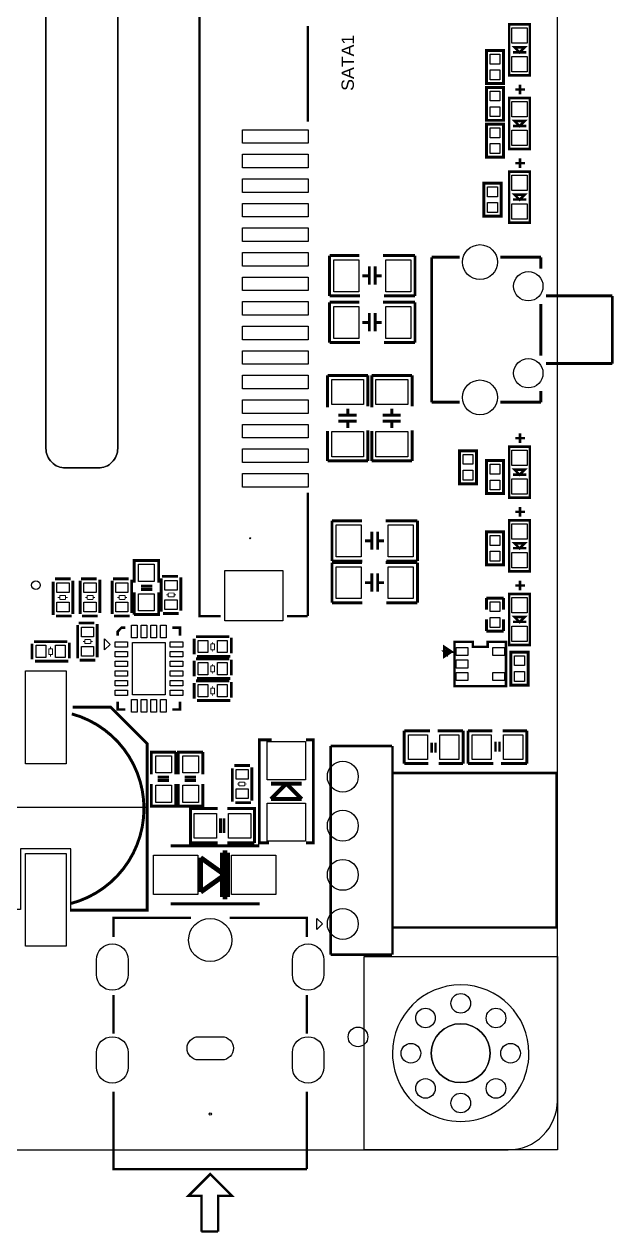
# Model space of a CAD drawing. Extents: x 0 to 103, y -4 to 106.
# Drawn here: x 72.4 to 102.9, y -4.3 to 58.2 of the extents above; entities that cross this region are included whole.
import ezdxf

# ---------------------------------------------------------------- set-up
doc = ezdxf.new("R2010")
doc.units = 0
for name, color, linetype in [('BG_OUTLINE', 254, 'CONTINUOUS'), ('PG_SILKSCREEN_TOP', 254, 'CONTINUOUS'), ('PIN_TOP', 80, 'CONTINUOUS')]:
    doc.layers.add(name, color=color, linetype=linetype)

msp = doc.modelspace()

# ---------------------------------------------------------------- linework, layer by layer
at = {"layer": 'BG_OUTLINE'}
for points in [[(2.54, 0), (97.460003, 0, 0.414214), (100.000003, 2.54), (100.000003, 97.460003, 0.414214), (97.460003, 100.000003), (2.54, 100.000003, 0.414214), (0, 97.460003), (0, 2.54, 0.414214), (2.54, 0)], [(73.5425, 36.284002), (73.5425, 72.392007, -0.414209), (74.5585, 73.408007)], [(74.5585, 73.408007), (76.241504, 73.408007, -0.414209), (77.257504, 72.392007), (77.257504, 36.284002)], [(74.5585, 35.268002, -0.414214), (73.5425, 36.284002)], [(77.257504, 36.284002, -0.414214), (76.241504, 35.268002)], [(96.523988, 4.99999, 1), (93.475988, 4.99999, 1), (96.523988, 4.99999)]]:
    msp.add_lwpolyline(points, format="xyb", dxfattribs=at)
msp.add_lwpolyline([(74.5585, 73.408007, 0.414209), (73.5425, 72.392007), (73.5425, 36.284002, 0.414214), (74.5585, 35.268002), (76.241504, 35.268002, 0.414214), (77.257504, 36.284002), (77.257504, 72.392007, 0.414209), (76.241504, 73.408007)], format="xyb", close=True, dxfattribs=at)
msp.add_lwpolyline([(76.241504, 35.268002), (74.5585, 35.268002)], dxfattribs=at)
at = {"layer": 'PG_SILKSCREEN_TOP'}
for points, const_width in [([(82.585001, 73.408007), (81.490007, 73.408007), (81.490007, 27.607997), (82.585001, 27.607997)], 0.129997), ([(87.089996, 53.175002), (87.089996, 58.128002)], 0.129997), ([(98.3234, 58.216673), (98.5774, 58.216673), (98.5774, 55.575073), (97.5106, 55.575073), (97.5106, 58.216673), (98.3234, 58.216673)], 0.127), ([(96.329551, 56.857951), (97.218551, 56.857951), (97.218551, 55.156151), (96.329551, 55.156151), (96.329551, 56.857951)], 0.1524), ([(98.30943, 57.025413), (98.04781, 56.763793), (97.78619, 57.025413), (98.30943, 57.025413)], 0.127), ([(98.39579, 56.770143), (97.70872, 56.770143)], 0.127), ([(96.3295, 54.952951), (97.2185, 54.952951), (97.2185, 53.251151), (96.3295, 53.251151), (96.3295, 54.952951)], 0.1524), ([(98.0694, 55.097553), (98.0694, 54.595903)], 0.127), ([(98.3234, 54.406673), (98.5774, 54.406673), (98.5774, 51.765073), (97.5106, 51.765073), (97.5106, 54.406673), (98.3234, 54.406673)], 0.127), ([(97.82048, 54.842283), (98.32213, 54.842283)], 0.127), ([(98.30943, 53.215413), (98.04781, 52.953793), (97.78619, 53.215413), (98.30943, 53.215413)], 0.127), ([(96.329551, 53.047951), (97.218551, 53.047951), (97.218551, 51.346151), (96.329551, 51.346151), (96.329551, 53.047951)], 0.1524), ([(98.39579, 52.960143), (97.70872, 52.960143)], 0.127), ([(98.0694, 51.287553), (98.0694, 50.785903)], 0.127), ([(98.3234, 50.596673), (98.5774, 50.596673), (98.5774, 47.955073), (97.5106, 47.955073), (97.5106, 50.596673), (98.3234, 50.596673)], 0.127), ([(97.82048, 51.032283), (98.32213, 51.032283)], 0.127), ([(97.0915, 48.298049), (96.2025, 48.298049), (96.2025, 49.999849), (97.0915, 49.999849), (97.0915, 48.298049)], 0.1524), ([(98.30943, 49.405413), (98.04781, 49.143793), (97.78619, 49.405413), (98.30943, 49.405413)], 0.127), ([(98.39579, 49.150143), (97.70872, 49.150143)], 0.127), ([(88.2142, 46.2534), (88.2142, 44.1706)], 0.1524), ([(88.2142, 46.2534), (89.7636, 46.2534)], 0.1524), ([(92.6338, 46.2534), (90.9828, 46.2534)], 0.1524), ([(92.6338, 44.1706), (92.6338, 46.2534)], 0.1524), ([(90.2716, 45.6946), (90.2716, 44.7548)], 0.1524), ([(90.5764, 45.6946), (90.5764, 44.7548)], 0.1524), ([(93.495901, 46.168107), (94.941898, 46.168107)], 0.150089), ([(93.495901, 38.667893), (93.495901, 46.168107)], 0.150089), ([(97.050098, 46.168107), (99.146106, 46.168107)], 0.150089), ([(99.146106, 46.168107), (99.146106, 45.582307)], 0.150089), ([(90.2716, 45.212), (89.916, 45.212)], 0.1524), ([(90.5764, 45.212), (90.9066, 45.212)], 0.1524), ([(88.2142, 44.1706), (89.789, 44.1706)], 0.1524), ([(88.2142, 43.8404), (88.2142, 41.7576)], 0.1524), ([(88.2142, 43.8404), (89.7636, 43.8404)], 0.1524), ([(92.6338, 43.8404), (90.9828, 43.8404)], 0.1524), ([(92.6338, 44.1706), (91.0336, 44.1706)], 0.1524), ([(92.6338, 41.7576), (92.6338, 43.8404)], 0.1524), ([(99.146106, 41.082493), (99.146106, 43.753507)], 0.150089), ([(99.146106, 43.753507), (99.146106, 41.082493)], 0.127), ([(99.410495, 44.168111), (102.846099, 44.168111)], 0.150089), ([(102.846099, 44.168111), (102.846099, 40.667889)], 0.127), ([(90.2716, 43.2816), (90.2716, 42.3418)], 0.1524), ([(90.5764, 43.2816), (90.5764, 42.3418)], 0.1524), ([(90.2716, 42.799), (89.916, 42.799)], 0.1524), ([(90.5764, 42.799), (90.9066, 42.799)], 0.1524), ([(88.2142, 41.7576), (89.789, 41.7576)], 0.1524), ([(92.6338, 41.7576), (91.0336, 41.7576)], 0.1524), ([(102.846099, 40.667889), (99.410495, 40.667889)], 0.150089), ([(88.1126, 40.0558), (88.1126, 38.4048)], 0.1524), ([(90.1954, 40.0558), (88.1126, 40.0558)], 0.1524), ([(90.1954, 40.0558), (90.1954, 38.4556)], 0.1524), ([(90.3986, 40.0558), (90.3986, 38.4048)], 0.1524), ([(92.4814, 40.0558), (90.3986, 40.0558)], 0.1524), ([(92.4814, 40.0558), (92.4814, 38.4556)], 0.1524), ([(99.146106, 39.253693), (99.146106, 38.667893)], 0.150089), ([(89.154, 37.9984), (89.154, 38.3286)], 0.1524), ([(91.44, 37.9984), (91.44, 38.3286)], 0.1524), ([(94.941898, 38.667893), (93.495901, 38.667893)], 0.150089), ([(99.146106, 38.667893), (97.050098, 38.667893)], 0.150089), ([(88.6714, 37.9984), (89.6112, 37.9984)], 0.1524), ([(88.6714, 37.6936), (89.6112, 37.6936)], 0.1524), ([(89.154, 37.6936), (89.154, 37.338)], 0.1524), ([(90.9574, 37.9984), (91.8972, 37.9984)], 0.1524), ([(90.9574, 37.6936), (91.8972, 37.6936)], 0.1524), ([(91.44, 37.6936), (91.44, 37.338)], 0.1524), ([(88.1126, 35.6362), (88.1126, 37.1856)], 0.1524), ([(90.1954, 35.6362), (90.1954, 37.211)], 0.1524), ([(90.3986, 35.6362), (90.3986, 37.1856)], 0.1524), ([(92.4814, 35.6362), (92.4814, 37.211)], 0.1524), ([(98.0694, 37.063553), (98.0694, 36.561903)], 0.127), ([(98.3234, 36.372673), (98.5774, 36.372673), (98.5774, 33.731073), (97.5106, 33.731073), (97.5106, 36.372673), (98.3234, 36.372673)], 0.127), ([(97.82048, 36.808283), (98.32213, 36.808283)], 0.127), ([(88.1126, 35.6362), (90.1954, 35.6362)], 0.1524), ([(90.3986, 35.6362), (92.4814, 35.6362)], 0.1524), ([(95.8215, 34.4551), (94.9325, 34.4551), (94.9325, 36.1569), (95.8215, 36.1569), (95.8215, 34.4551)], 0.1524), ([(97.2185, 33.9471), (96.3295, 33.9471), (96.3295, 35.6489), (97.2185, 35.6489), (97.2185, 33.9471)], 0.1524), ([(98.30943, 35.181413), (98.04781, 34.919793), (97.78619, 35.181413), (98.30943, 35.181413)], 0.127), ([(98.39579, 34.926143), (97.70872, 34.926143)], 0.127), ([(87.089996, 27.607997), (87.089996, 33.998002)], 0.129997), ([(98.0694, 33.253553), (98.0694, 32.751903)], 0.127), ([(88.3412, 32.5374), (88.3412, 30.4546)], 0.1524), ([(88.3412, 32.5374), (89.8906, 32.5374)], 0.1524), ([(92.7608, 32.5374), (91.1098, 32.5374)], 0.1524), ([(92.7608, 30.4546), (92.7608, 32.5374)], 0.1524), ([(98.3234, 32.562673), (98.5774, 32.562673), (98.5774, 29.921073), (97.5106, 29.921073), (97.5106, 32.562673), (98.3234, 32.562673)], 0.127), ([(97.82048, 32.998283), (98.32213, 32.998283)], 0.127), ([(90.3986, 31.9786), (90.3986, 31.0388)], 0.1524), ([(90.7034, 31.9786), (90.7034, 31.0388)], 0.1524), ([(97.218449, 30.2641), (96.329449, 30.2641), (96.329449, 31.9659), (97.218449, 31.9659), (97.218449, 30.2641)], 0.1524), ([(90.3986, 31.496), (90.043, 31.496)], 0.1524), ([(90.7034, 31.496), (91.0336, 31.496)], 0.1524), ([(98.30943, 31.371413), (98.04781, 31.109793), (97.78619, 31.371413), (98.30943, 31.371413)], 0.127), ([(98.39579, 31.116143), (97.70872, 31.116143)], 0.127), ([(78.105, 29.337), (78.105, 30.48), (79.375, 30.48), (79.375, 29.337)], 0.151892), ([(88.3412, 30.4546), (89.916, 30.4546)], 0.1524), ([(88.3412, 30.3784), (88.3412, 28.2956)], 0.1524), ([(88.3412, 30.3784), (89.8906, 30.3784)], 0.1524), ([(92.7608, 30.3784), (91.1098, 30.3784)], 0.1524), ([(92.7608, 30.4546), (91.1606, 30.4546)], 0.1524), ([(92.7608, 28.2956), (92.7608, 30.3784)], 0.1524), ([(73.915499, 27.661006), (73.915499, 29.388206)], 0.150089), ([(74.0156, 29.538295), (74.8284, 29.538295)], 0.150089), ([(74.928501, 29.438194), (74.928501, 27.710994)], 0.150089), ([(75.312499, 27.711806), (75.312499, 29.439006)], 0.150089), ([(75.362587, 29.539108), (76.175387, 29.539108)], 0.150089), ([(76.325501, 29.488994), (76.325501, 27.761794)], 0.150089), ([(76.963499, 27.711806), (76.963499, 29.439006)], 0.150089), ([(77.013613, 29.539108), (77.826413, 29.539108)], 0.150089), ([(77.976501, 29.488994), (77.976501, 27.761794)], 0.150089), ([(79.503499, 27.838806), (79.503499, 29.566006)], 0.150089), ([(79.553587, 29.666108), (80.366387, 29.666108)], 0.150089), ([(80.516501, 29.615994), (80.516501, 27.888794)], 0.150089), ([(90.3986, 29.337), (90.043, 29.337)], 0.1524), ([(90.3986, 29.8196), (90.3986, 28.8798)], 0.1524), ([(90.7034, 29.8196), (90.7034, 28.8798)], 0.1524), ([(90.7034, 29.337), (91.0336, 29.337)], 0.1524), ([(98.0694, 29.443553), (98.0694, 28.941903)], 0.127), ([(78.105, 27.686), (78.105, 28.829)], 0.151892), ([(79.375, 28.829), (79.375, 27.686), (78.105, 27.686)], 0.151892), ([(78.461108, 29.158895), (79.045105, 29.158895)], 0.151892), ([(78.461108, 28.980917), (79.045105, 28.980917)], 0.151892), ([(79.872103, 28.701416), (79.872103, 28.803016)], 0.050013), ([(79.872103, 28.803016), (80.176903, 28.803016)], 0.050013), ([(80.176903, 28.803016), (80.176903, 28.701416)], 0.050013), ([(80.176903, 28.599816), (80.176903, 28.752216)], 0.050013), ([(98.3234, 28.752673), (98.5774, 28.752673), (98.5774, 26.111073), (97.5106, 26.111073), (97.5106, 28.752673), (98.3234, 28.752673)], 0.127), ([(97.82048, 29.188283), (98.32213, 29.188283)], 0.127), ([(74.255097, 28.575584), (74.153497, 28.575584)], 0.050013), ([(74.559897, 28.677184), (74.255097, 28.677184)], 0.050013), ([(74.255097, 28.677184), (74.255097, 28.524784)], 0.050013), ([(74.255097, 28.473984), (74.255097, 28.575584)], 0.050013), ([(74.559897, 28.473984), (74.255097, 28.473984)], 0.050013), ([(74.559897, 28.575584), (74.559897, 28.677184)], 0.050013), ([(74.661497, 28.575584), (74.559897, 28.575584)], 0.050013), ([(74.559897, 28.575584), (74.559897, 28.473984)], 0.050013), ([(75.579503, 28.57439), (75.681103, 28.57439)], 0.050013), ([(75.681103, 28.57439), (75.681103, 28.67599)], 0.050013), ([(75.681103, 28.67599), (75.985903, 28.67599)], 0.050013), ([(75.681103, 28.57439), (75.681103, 28.47279)], 0.050013), ([(75.681103, 28.47279), (75.985903, 28.47279)], 0.050013), ([(75.985903, 28.67599), (75.985903, 28.57439)], 0.050013), ([(75.985903, 28.47279), (75.985903, 28.62519)], 0.050013), ([(75.985903, 28.57439), (76.087503, 28.57439)], 0.050013), ([(77.230503, 28.57439), (77.332103, 28.57439)], 0.050013), ([(77.332103, 28.57439), (77.332103, 28.67599)], 0.050013), ([(77.332103, 28.67599), (77.636903, 28.67599)], 0.050013), ([(77.332103, 28.57439), (77.332103, 28.47279)], 0.050013), ([(77.332103, 28.47279), (77.636903, 28.47279)], 0.050013), ([(77.636903, 28.67599), (77.636903, 28.57439)], 0.050013), ([(77.636903, 28.47279), (77.636903, 28.62519)], 0.050013), ([(77.636903, 28.57439), (77.738503, 28.57439)], 0.050013), ([(79.770503, 28.701416), (79.872103, 28.701416)], 0.050013), ([(79.872103, 28.701416), (79.872103, 28.599816)], 0.050013), ([(79.872103, 28.599816), (80.176903, 28.599816)], 0.050013), ([(80.176903, 28.701416), (80.278503, 28.701416)], 0.050013), ([(88.3412, 28.2956), (89.916, 28.2956)], 0.1524), ([(92.7608, 28.2956), (91.1606, 28.2956)], 0.1524), ([(97.2185, 28.5369), (96.3295, 28.5369)], 0.1524), ([(96.3295, 28.5369), (96.3295, 27.94)], 0.1524), ([(97.2185, 27.94), (97.2185, 28.5369)], 0.1524), ([(74.878387, 27.610892), (74.065587, 27.610892)], 0.150089), ([(76.2254, 27.611705), (75.4126, 27.611705)], 0.150089), ([(77.8764, 27.611705), (77.0636, 27.611705)], 0.150089), ([(80.4164, 27.738705), (79.6036, 27.738705)], 0.150089), ([(86.014001, 27.607997), (87.089996, 27.607997)], 0.129997), ([(96.3295, 27.432), (96.3295, 26.8351)], 0.1524), ([(97.2185, 26.8351), (97.2185, 27.432)], 0.1524), ([(98.30943, 27.561413), (98.04781, 27.299793), (97.78619, 27.561413), (98.30943, 27.561413)], 0.127), ([(75.185499, 25.425806), (75.185499, 27.153006)], 0.150089), ([(75.235613, 27.253108), (76.048413, 27.253108)], 0.150089), ([(76.198501, 27.202994), (76.198501, 25.475794)], 0.150089), ([(77.252093, 26.601903), (77.252093, 26.806906), (77.451991, 27.007109), (77.656893, 27.007109)], 0.129997), ([(80.077107, 27.007109), (80.481907, 27.007109), (80.481907, 26.601903)], 0.129997), ([(96.3295, 26.8351), (97.2185, 26.8351)], 0.1524), ([(98.39579, 27.306143), (97.70872, 27.306143)], 0.127), ([(72.823705, 25.3746), (72.823705, 26.1874)], 0.150089), ([(72.923781, 26.287501), (74.650981, 26.287501)], 0.150089), ([(74.751082, 26.237387), (74.751082, 25.424587)], 0.150089), ([(75.452503, 26.28839), (75.554103, 26.28839)], 0.050013), ([(75.554103, 26.28839), (75.554103, 26.38999)], 0.050013), ([(75.554103, 26.38999), (75.858903, 26.38999)], 0.050013), ([(75.554103, 26.28839), (75.554103, 26.18679)], 0.050013), ([(75.858903, 26.38999), (75.858903, 26.28839)], 0.050013), ([(75.858903, 26.18679), (75.858903, 26.33919)], 0.050013), ([(75.858903, 26.28839), (75.960503, 26.28839)], 0.050013), ([(81.205705, 25.6286), (81.205705, 26.4414)], 0.150089), ([(81.305806, 26.541501), (83.033006, 26.541501)], 0.150089), ([(82.16839, 26.274497), (82.16839, 26.172897)], 0.050013), ([(83.133108, 26.491413), (83.133108, 25.678613)], 0.150089), ([(97.282, 26.274801), (96.393, 26.274801), (96.393, 26.020801), (95.631, 26.020801), (95.631, 26.274801), (94.6785, 26.274801), (94.6785, 23.988801), (97.3455, 23.988801), (97.3455, 26.274801), (97.282, 26.274801)], 0.127), ([(73.78639, 25.918897), (73.68479, 25.918897)], 0.050013), ([(73.68479, 25.918897), (73.68479, 25.614097)], 0.050013), ([(73.68479, 25.614097), (73.83719, 25.614097)], 0.050013), ([(73.78639, 26.020497), (73.78639, 25.918897)], 0.050013), ([(73.78639, 25.918897), (73.88799, 25.918897)], 0.050013), ([(73.88799, 25.614097), (73.78639, 25.614097)], 0.050013), ([(73.78639, 25.614097), (73.78639, 25.512497)], 0.050013), ([(73.88799, 25.918897), (73.88799, 25.614097)], 0.050013), ([(75.554103, 26.18679), (75.858903, 26.18679)], 0.050013), ([(82.16839, 26.172897), (82.06679, 26.172897)], 0.050013), ([(82.06679, 26.172897), (82.06679, 25.868097)], 0.050013), ([(82.06679, 25.868097), (82.21919, 25.868097)], 0.050013), ([(82.16839, 26.172897), (82.26999, 26.172897)], 0.050013), ([(82.26999, 25.868097), (82.16839, 25.868097)], 0.050013), ([(82.16839, 25.868097), (82.16839, 25.766497)], 0.050013), ([(82.26999, 26.172897), (82.26999, 25.868097)], 0.050013), ([(94.5261, 25.766801), (94.1451, 25.512801), (94.1451, 26.020801), (94.5261, 25.766801), (94.1451, 25.766801), (94.2721, 25.639801), (94.2721, 25.893801)], 0.127), ([(97.599551, 25.7429), (98.488551, 25.7429), (98.488551, 24.0411), (97.599551, 24.0411), (97.599551, 25.7429)], 0.1524), ([(74.701095, 25.274499), (72.973895, 25.274499)], 0.150089), ([(76.0984, 25.325705), (75.2856, 25.325705)], 0.150089), ([(81.205705, 24.4856), (81.205705, 25.2984)], 0.150089), ([(81.305806, 25.398501), (83.033006, 25.398501)], 0.150089), ([(83.082994, 25.528499), (81.355794, 25.528499)], 0.150089), ([(82.16839, 25.029897), (82.06679, 25.029897)], 0.050013), ([(82.06679, 25.029897), (82.06679, 24.725097)], 0.050013), ([(82.16839, 25.131497), (82.16839, 25.029897)], 0.050013), ([(82.16839, 25.029897), (82.26999, 25.029897)], 0.050013), ([(82.26999, 25.029897), (82.26999, 24.725097)], 0.050013), ([(83.133108, 25.348387), (83.133108, 24.535587)], 0.150089), ([(83.082994, 24.385499), (81.355794, 24.385499)], 0.150089), ([(82.06679, 24.725097), (82.21919, 24.725097)], 0.050013), ([(82.26999, 24.725097), (82.16839, 24.725097)], 0.050013), ([(82.16839, 24.725097), (82.16839, 24.623497)], 0.050013), ([(81.205705, 23.3426), (81.205705, 24.1554)], 0.150089), ([(81.305806, 24.255501), (83.033006, 24.255501)], 0.150089), ([(82.168416, 23.886897), (82.066816, 23.886897)], 0.050013), ([(82.066816, 23.886897), (82.066816, 23.582097)], 0.050013), ([(82.168416, 23.988497), (82.168416, 23.886897)], 0.050013), ([(82.168416, 23.886897), (82.270016, 23.886897)], 0.050013), ([(82.270016, 23.886897), (82.270016, 23.582097)], 0.050013), ([(83.133108, 24.205387), (83.133108, 23.392587)], 0.150089), ([(77.656893, 22.776891), (77.252093, 22.776891), (77.252093, 23.182097)], 0.129997), ([(80.481907, 23.182097), (80.481907, 22.776891), (80.077107, 22.776891)], 0.129997), ([(83.082994, 23.242499), (81.355794, 23.242499)], 0.150089), ([(82.066816, 23.582097), (82.219216, 23.582097)], 0.050013), ([(82.270016, 23.582097), (82.168416, 23.582097)], 0.050013), ([(82.168416, 23.582097), (82.168416, 23.480497)], 0.050013), ([(74.919002, 22.903002), (76.88801, 22.903002), (78.783002, 21.00801), (78.783002, 12.402998), (74.787989, 12.402998)], 0.1524), ([(85.09, 15.875), (84.582, 15.875), (84.582, 21.209), (85.217, 21.209)], 0.1524), ([(86.995, 15.875), (87.376, 15.875), (87.376, 21.209), (86.995, 21.209)], 0.1524), ([(92.075, 21.6789), (93.4085, 21.6789)], 0.1524), ([(92.075, 19.9771), (92.075, 21.6789)], 0.1524), ([(95.123, 21.6789), (93.8149, 21.6789)], 0.1524), ([(95.123, 19.9771), (95.123, 21.6789)], 0.1524), ([(95.377, 21.6789), (96.6343, 21.6789)], 0.1524), ([(95.377, 21.6789), (95.377, 19.9771)], 0.1524), ([(98.425, 21.6789), (97.1677, 21.6789)], 0.1524), ([(98.425, 21.6789), (98.425, 19.9771)], 0.1524), ([(78.994, 19.431), (78.994, 20.574), (80.264, 20.574)], 0.151892), ([(80.264, 20.574), (80.264, 19.431)], 0.151892), ([(80.391, 19.431), (80.391, 20.574), (81.661, 20.574)], 0.151892), ([(81.661, 20.574), (81.661, 19.431)], 0.151892), ([(88.269902, 20.889112), (91.44, 20.889112)], 0.129997), ([(88.269902, 10.098888), (88.269902, 20.889112)], 0.129997), ([(91.469896, 10.098888), (91.469896, 20.889112)], 0.129997), ([(93.4974, 21.0566), (93.4974, 20.5486)], 0.127), ([(93.7006, 20.5486), (93.7006, 21.0566)], 0.127), ([(96.7994, 21.1074), (96.7994, 20.5994)], 0.127), ([(97.0026, 20.5994), (97.0026, 21.1074)], 0.127), ([(92.075, 19.9771), (93.3323, 19.9771)], 0.1524), ([(95.123, 19.9771), (93.8657, 19.9771)], 0.1524), ([(95.377, 19.9771), (96.6851, 19.9771)], 0.1524), ([(98.425, 19.9771), (97.0915, 19.9771)], 0.1524), ([(83.186499, 18.009006), (83.186499, 19.736206)], 0.150089), ([(83.2866, 19.886295), (84.0994, 19.886295)], 0.150089), ([(84.199501, 19.786194), (84.199501, 18.058994)], 0.150089), ([(99.959998, 19.48909), (99.959998, 11.49891), (91.469896, 11.49891)], 0.129997), ([(91.469896, 19.48909), (99.959998, 19.48909)], 0.129997), ([(80.264, 18.923), (80.264, 17.78), (78.994, 17.78), (78.994, 18.923)], 0.151892), ([(79.907892, 19.279108), (79.323895, 19.279108)], 0.151892), ([(79.907892, 19.101105), (79.323895, 19.101105)], 0.151892), ([(81.661, 18.923), (81.661, 17.78), (80.391, 17.78), (80.391, 18.923)], 0.151892), ([(81.304892, 19.279108), (80.720895, 19.279108)], 0.151892), ([(81.304892, 19.101105), (80.720895, 19.101105)], 0.151892), ([(83.526097, 18.92361), (83.424497, 18.92361)], 0.050013), ([(83.830897, 19.02521), (83.526097, 19.02521)], 0.050013), ([(83.526097, 19.02521), (83.526097, 18.87281)], 0.050013), ([(83.526097, 18.82201), (83.526097, 18.92361)], 0.050013), ([(83.830897, 18.82201), (83.526097, 18.82201)], 0.050013), ([(83.830897, 18.92361), (83.830897, 19.02521)], 0.050013), ([(83.932497, 18.92361), (83.830897, 18.92361)], 0.050013), ([(83.830897, 18.92361), (83.830897, 18.82201)], 0.050013), ([(85.1789, 18.940805), (86.7791, 18.940805)], 0.200711), ([(85.979, 18.940805), (85.1789, 18.143195)], 0.200711), ([(86.7791, 18.143195), (85.979, 18.940805)], 0.200711), ([(85.1789, 18.143195), (86.7791, 18.143195)], 0.200711), ([(82.423, 15.875), (81.026, 15.875), (81.026, 16.002), (81.026, 17.653), (82.423, 17.653)], 0.151892), ([(82.931, 17.653), (84.328, 17.653), (84.328, 15.875)], 0.151892), ([(84.149413, 17.958892), (83.336613, 17.958892)], 0.150089), ([(82.574892, 16.383), (82.574892, 17.145)], 0.151892), ([(82.752895, 16.383), (82.752895, 17.145)], 0.151892), ([(79.996055, 15.724149), (84.582051, 15.724149)], 0.1524), ([(84.328, 15.875), (82.931, 15.875)], 0.151892), ([(82.796151, 14.223949), (81.545938, 15.112949)], 0.254), ([(81.545938, 15.112949), (81.545938, 13.334949)], 0.254), ([(82.677051, 15.366949), (82.931051, 15.366949)], 0.254), ([(82.677051, 13.080949), (82.677051, 15.366949)], 0.254), ([(82.931051, 15.366949), (82.931051, 13.080949)], 0.254), ([(81.545938, 13.334949), (82.796151, 14.223949)], 0.254), ([(82.931051, 13.080949), (82.677051, 13.080949)], 0.254), ([(79.996055, 12.723851), (84.595945, 12.723851)], 0.1524), ([(77.04201, 11.002391), (77.04201, 12.002389), (81.042002, 12.002389)], 0.127), ([(83.041998, 12.002389), (87.04199, 12.002389), (87.04199, 11.002391)], 0.127), ([(91.44, 10.098888), (88.269902, 10.098888)], 0.129997), ([(77.04201, 6.002503), (77.04201, 8.002397)], 0.127), ([(87.04199, 8.002397), (87.04199, 6.002503)], 0.127), ([(87.04199, -0.99761), (77.04201, -0.99761), (77.04201, 3.002407)], 0.127), ([(87.04199, 3.002407), (87.04199, -0.99761)], 0.127), ([(81.509006, -2.373605), (80.923994, -2.373605), (82.042, -1.255497), (83.160006, -2.373605), (82.447994, -2.373605), (82.447994, -4.227601)], 0.127), ([(81.509006, -2.373605), (81.585003, -2.373605), (81.585003, -4.227601)], 0.127), ([(82.447994, -4.227601), (81.585003, -4.227601)], 0.127)]:
    msp.add_lwpolyline(points, dxfattribs=dict(at, const_width=const_width))
for points in [[(76.580009, 26.42489), (76.862889, 26.141909), (76.580009, 25.859003)], [(68.255007, 12.429007), (68.255007, 17.721021), (78.777008, 17.721021), (78.777008, 12.429007), (74.82901, 12.429007), (74.82901, 15.576017), (72.222995, 15.576017), (72.222995, 12.429007)], [(87.844909, 11.684), (87.561903, 11.400993), (87.561903, 11.967007)]]:
    msp.add_lwpolyline(points, close=True, dxfattribs=at)
at = {"layer": 'PG_SILKSCREEN_TOP', "const_width": 0.1524}
for points in [[(78.613, 17.653, 0.337582), (74.880699, 22.551009)], [(74.800993, 12.733807, 0.342113), (78.613, 17.653)]]:
    msp.add_lwpolyline(points, format="xyb", dxfattribs=at)
at = {"layer": 'PG_SILKSCREEN_TOP'}
msp.add_lwpolyline([(100.000003, 0), (89.999998, 0), (89.999998, 10.000005), (100.000003, 10.000005), (100.000003, 0)], dxfattribs=at)
msp.add_lwpolyline([(98.530588, 4.99999, 0.999999), (91.469413, 5.000015, 1.000001), (98.530588, 4.99999)], format="xyb", dxfattribs=at)
at = {"layer": 'PIN_TOP'}
for points in [[(97.6503, 58.026173), (98.4377, 58.026173), (98.4377, 57.238773), (97.6503, 57.238773)], [(97.028051, 56.159451), (96.520051, 56.159451), (96.520051, 56.667451), (97.028051, 56.667451)], [(97.6503, 56.552973), (98.4377, 56.552973), (98.4377, 55.765573), (97.6503, 55.765573)], [(97.028051, 55.346651), (96.520051, 55.346651), (96.520051, 55.854651), (97.028051, 55.854651)], [(97.028, 54.254451), (96.52, 54.254451), (96.52, 54.762451), (97.028, 54.762451)], [(97.028, 53.441651), (96.52, 53.441651), (96.52, 53.949651), (97.028, 53.949651)], [(97.6503, 54.216173), (98.4377, 54.216173), (98.4377, 53.428773), (97.6503, 53.428773)], [(83.714996, 52.763001), (87.11499, 52.763001), (87.11499, 52.063002), (83.714996, 52.063002)], [(97.028051, 52.349451), (96.520051, 52.349451), (96.520051, 52.857451), (97.028051, 52.857451)], [(97.6503, 52.742973), (98.4377, 52.742973), (98.4377, 51.955573), (97.6503, 51.955573)], [(97.028051, 51.536651), (96.520051, 51.536651), (96.520051, 52.044651), (97.028051, 52.044651)], [(83.714996, 51.493001), (87.11499, 51.493001), (87.11499, 50.793002), (83.714996, 50.793002)], [(83.714996, 50.223001), (87.11499, 50.223001), (87.11499, 49.523002), (83.714996, 49.523002)], [(97.6503, 50.406173), (98.4377, 50.406173), (98.4377, 49.618773), (97.6503, 49.618773)], [(96.393, 49.809349), (96.901, 49.809349), (96.901, 49.301349), (96.393, 49.301349)], [(83.714996, 48.953001), (87.11499, 48.953001), (87.11499, 48.253002), (83.714996, 48.253002)], [(96.393, 48.996549), (96.901, 48.996549), (96.901, 48.488549), (96.393, 48.488549)], [(97.6503, 48.932973), (98.4377, 48.932973), (98.4377, 48.145573), (97.6503, 48.145573)], [(83.714996, 47.683001), (87.11499, 47.683001), (87.11499, 46.983002), (83.714996, 46.983002)], [(83.714996, 46.413001), (87.11499, 46.413001), (87.11499, 45.713002), (83.714996, 45.713002)], [(88.4301, 44.3865), (88.4301, 46.0375), (89.7255, 46.0375), (89.7255, 44.3865)], [(91.1225, 44.3865), (91.1225, 46.0375), (92.4179, 46.0375), (92.4179, 44.3865)], [(83.714996, 45.143001), (87.11499, 45.143001), (87.11499, 44.443002), (83.714996, 44.443002)], [(83.714996, 43.873001), (87.11499, 43.873001), (87.11499, 43.173002), (83.714996, 43.173002)], [(88.4301, 41.9735), (88.4301, 43.6245), (89.7255, 43.6245), (89.7255, 41.9735)], [(91.1225, 41.9735), (91.1225, 43.6245), (92.4179, 43.6245), (92.4179, 41.9735)], [(83.714996, 42.603001), (87.11499, 42.603001), (87.11499, 41.903002), (83.714996, 41.903002)], [(83.714996, 41.333001), (87.11499, 41.333001), (87.11499, 40.633002), (83.714996, 40.633002)], [(83.714996, 40.063001), (87.11499, 40.063001), (87.11499, 39.363002), (83.714996, 39.363002)], [(89.9795, 38.5445), (88.3285, 38.5445), (88.3285, 39.8399), (89.9795, 39.8399)], [(92.2655, 38.5445), (90.6145, 38.5445), (90.6145, 39.8399), (92.2655, 39.8399)], [(83.714996, 38.793001), (87.11499, 38.793001), (87.11499, 38.093002), (83.714996, 38.093002)], [(83.714996, 37.523001), (87.11499, 37.523001), (87.11499, 36.823002), (83.714996, 36.823002)], [(89.9795, 35.8521), (88.3285, 35.8521), (88.3285, 37.1475), (89.9795, 37.1475)], [(92.2655, 35.8521), (90.6145, 35.8521), (90.6145, 37.1475), (92.2655, 37.1475)], [(83.714996, 36.253001), (87.11499, 36.253001), (87.11499, 35.553002), (83.714996, 35.553002)], [(95.123, 35.9664), (95.631, 35.9664), (95.631, 35.4584), (95.123, 35.4584)], [(97.6503, 36.182173), (98.4377, 36.182173), (98.4377, 35.394773), (97.6503, 35.394773)], [(95.123, 35.1536), (95.631, 35.1536), (95.631, 34.6456), (95.123, 34.6456)], [(96.52, 35.4584), (97.028, 35.4584), (97.028, 34.9504), (96.52, 34.9504)], [(83.714996, 34.983001), (87.11499, 34.983001), (87.11499, 34.283002), (83.714996, 34.283002)], [(96.52, 34.6456), (97.028, 34.6456), (97.028, 34.1376), (96.52, 34.1376)], [(97.6503, 34.708973), (98.4377, 34.708973), (98.4377, 33.921573), (97.6503, 33.921573)], [(88.5571, 30.6705), (88.5571, 32.3215), (89.8525, 32.3215), (89.8525, 30.6705)], [(91.2495, 30.6705), (91.2495, 32.3215), (92.5449, 32.3215), (92.5449, 30.6705)], [(97.6503, 32.372173), (98.4377, 32.372173), (98.4377, 31.584773), (97.6503, 31.584773)], [(96.519949, 31.7754), (97.027949, 31.7754), (97.027949, 31.2674), (96.519949, 31.2674)], [(96.519949, 30.9626), (97.027949, 30.9626), (97.027949, 30.4546), (96.519949, 30.4546)], [(97.6503, 30.898973), (98.4377, 30.898973), (98.4377, 30.111573), (97.6503, 30.111573)], [(79.146552, 29.4005), (78.333448, 29.4005), (78.333448, 30.2895), (79.146552, 30.2895)], [(88.5571, 28.5115), (88.5571, 30.1625), (89.8525, 30.1625), (89.8525, 28.5115)], [(91.2495, 28.5115), (91.2495, 30.1625), (92.5449, 30.1625), (92.5449, 28.5115)], [(80.3275, 28.947999), (79.6925, 28.947999), (79.6925, 29.455999), (80.3275, 29.455999)], [(85.789999, 27.35801), (82.790005, 27.35801), (82.790005, 29.958005), (85.789999, 29.958005)], [(74.1045, 29.328999), (74.7395, 29.328999), (74.7395, 28.820999), (74.1045, 28.820999)], [(76.1365, 28.820999), (75.5015, 28.820999), (75.5015, 29.328999), (76.1365, 29.328999)], [(77.7875, 28.820999), (77.1525, 28.820999), (77.1525, 29.328999), (77.7875, 29.328999)], [(79.146552, 27.8765), (78.333448, 27.8765), (78.333448, 28.7655), (79.146552, 28.7655)], [(74.1045, 28.329001), (74.7395, 28.329001), (74.7395, 27.821001), (74.1045, 27.821001)], [(76.1365, 27.821001), (75.5015, 27.821001), (75.5015, 28.329001), (76.1365, 28.329001)], [(77.7875, 27.821001), (77.1525, 27.821001), (77.1525, 28.329001), (77.7875, 28.329001)], [(80.3275, 27.948001), (79.6925, 27.948001), (79.6925, 28.456001), (80.3275, 28.456001)], [(97.028, 27.8384), (96.52, 27.8384), (96.52, 28.3464), (97.028, 28.3464)], [(97.6503, 28.562173), (98.4377, 28.562173), (98.4377, 27.774773), (97.6503, 27.774773)], [(97.028, 27.0256), (96.52, 27.0256), (96.52, 27.5336), (97.028, 27.5336)], [(76.0095, 26.534999), (75.3745, 26.534999), (75.3745, 27.042999), (76.0095, 27.042999)], [(77.976959, 26.492073), (77.976959, 27.142084), (78.256867, 27.142084), (78.256867, 26.492073)], [(78.477135, 26.492073), (78.477135, 27.142084), (78.757043, 27.142084), (78.757043, 26.492073)], [(78.976957, 26.492073), (78.976957, 27.142084), (79.256865, 27.142084), (79.256865, 26.492073)], [(79.477133, 26.492073), (79.477133, 27.142084), (79.757041, 27.142084), (79.757041, 26.492073)], [(97.6503, 27.088973), (98.4377, 27.088973), (98.4377, 26.301573), (97.6503, 26.301573)], [(77.767117, 26.001955), (77.117105, 26.001955), (77.117105, 26.281863), (77.767117, 26.281863)], [(79.966883, 26.281863), (80.616895, 26.281863), (80.616895, 26.001955), (79.966883, 26.001955)], [(81.415001, 25.7175), (81.415001, 26.3525), (81.923001, 26.3525), (81.923001, 25.7175)], [(82.414999, 25.7175), (82.414999, 26.3525), (82.922999, 26.3525), (82.922999, 25.7175)], [(73.032976, 25.4635), (73.032976, 26.0985), (73.540976, 26.0985), (73.540976, 25.4635)], [(74.032974, 25.4635), (74.032974, 26.0985), (74.540974, 26.0985), (74.540974, 25.4635)], [(76.0095, 25.535001), (75.3745, 25.535001), (75.3745, 26.043001), (76.0095, 26.043001)], [(77.767117, 25.502133), (77.117105, 25.502133), (77.117105, 25.782041), (77.767117, 25.782041)], [(78.017002, 26.241997), (79.716998, 26.241997), (79.716998, 23.542003), (78.017002, 23.542003)], [(79.966883, 25.782041), (80.616895, 25.782041), (80.616895, 25.502133), (79.966883, 25.502133)], [(95.36209, 25.991807), (95.36209, 25.571818), (94.762091, 25.571818), (94.762091, 25.991807)], [(97.261909, 25.991807), (97.261909, 25.571818), (96.66191, 25.571818), (96.66191, 25.991807)], [(77.767117, 25.001957), (77.117105, 25.001957), (77.117105, 25.281865), (77.767117, 25.281865)], [(79.966883, 25.281865), (80.616895, 25.281865), (80.616895, 25.001957), (79.966883, 25.001957)], [(81.415001, 24.5745), (81.415001, 25.2095), (81.923001, 25.2095), (81.923001, 24.5745)], [(82.414999, 24.5745), (82.414999, 25.2095), (82.922999, 25.2095), (82.922999, 24.5745)], [(95.36209, 25.341796), (95.36209, 24.921807), (94.762091, 24.921807), (94.762091, 25.341796)], [(98.298051, 25.0444), (97.790051, 25.0444), (97.790051, 25.5524), (98.298051, 25.5524)], [(72.4789, 19.973011), (72.4789, 24.773001), (74.5871, 24.773001), (74.5871, 19.973011)], [(77.767117, 24.502135), (77.117105, 24.502135), (77.117105, 24.782043), (77.767117, 24.782043)], [(79.966883, 24.782043), (80.616895, 24.782043), (80.616895, 24.502135), (79.966883, 24.502135)], [(95.36209, 24.691784), (95.36209, 24.271796), (94.762091, 24.271796), (94.762091, 24.691784)], [(97.261909, 24.691784), (97.261909, 24.271796), (96.66191, 24.271796), (96.66191, 24.691784)], [(98.298051, 24.2316), (97.790051, 24.2316), (97.790051, 24.7396), (98.298051, 24.7396)], [(77.767117, 24.001959), (77.117105, 24.001959), (77.117105, 24.281867), (77.767117, 24.281867)], [(77.767117, 23.502137), (77.117105, 23.502137), (77.117105, 23.782045), (77.767117, 23.782045)], [(79.966883, 24.281867), (80.616895, 24.281867), (80.616895, 24.001959), (79.966883, 24.001959)], [(79.966883, 23.782045), (80.616895, 23.782045), (80.616895, 23.502137), (79.966883, 23.502137)], [(81.415001, 23.4315), (81.415001, 24.0665), (81.923001, 24.0665), (81.923001, 23.4315)], [(82.414999, 23.4315), (82.414999, 24.0665), (82.922999, 24.0665), (82.922999, 23.4315)], [(78.256867, 23.291914), (78.256867, 22.641903), (77.976959, 22.641903), (77.976959, 23.291914)], [(78.757043, 23.291914), (78.757043, 22.641903), (78.477135, 22.641903), (78.477135, 23.291914)], [(79.256865, 23.291914), (79.256865, 22.641903), (78.976957, 22.641903), (78.976957, 23.291914)], [(79.757041, 23.291914), (79.757041, 22.641903), (79.477133, 22.641903), (79.477133, 23.291914)], [(93.2815, 21.463), (93.2815, 20.193), (92.2909, 20.193), (92.2909, 21.463)], [(94.9071, 21.463), (94.9071, 20.193), (93.9165, 20.193), (93.9165, 21.463)], [(95.5929, 20.193), (95.5929, 21.463), (96.5835, 21.463), (96.5835, 20.193)], [(97.2185, 20.193), (97.2185, 21.463), (98.2091, 21.463), (98.2091, 20.193)], [(86.9696, 19.144005), (84.9884, 19.144005), (84.9884, 21.125205), (86.9696, 21.125205)], [(79.222448, 20.3835), (80.035552, 20.3835), (80.035552, 19.4945), (79.222448, 19.4945)], [(80.619448, 20.3835), (81.432552, 20.3835), (81.432552, 19.4945), (80.619448, 19.4945)], [(83.3755, 19.676999), (84.0105, 19.676999), (84.0105, 19.168999), (83.3755, 19.168999)], [(79.222448, 18.8595), (80.035552, 18.8595), (80.035552, 17.9705), (79.222448, 17.9705)], [(80.619448, 18.8595), (81.432552, 18.8595), (81.432552, 17.9705), (80.619448, 17.9705)], [(83.3755, 18.677001), (84.0105, 18.677001), (84.0105, 18.169001), (83.3755, 18.169001)], [(86.9696, 15.958795), (84.9884, 15.958795), (84.9884, 17.939995), (86.9696, 17.939995)], [(82.3595, 17.399), (82.3595, 16.129), (81.2165, 16.129), (81.2165, 17.399)], [(84.1375, 17.399), (84.1375, 16.129), (82.9945, 16.129), (82.9945, 17.399)], [(72.4789, 10.532999), (72.4789, 15.332989), (74.5871, 15.332989), (74.5871, 10.532999)], [(79.110154, 13.207949), (79.110154, 15.239949), (81.396154, 15.239949), (81.396154, 13.207949)], [(83.145147, 13.207949), (83.145147, 15.239949), (85.431147, 15.239949), (85.431147, 13.207949)]]:
    msp.add_lwpolyline(points, close=True, dxfattribs=at)
for points in [[(76.162065, 9.06733), (76.162065, 9.837433, -1), (77.791958, 9.837433), (77.791958, 9.06733, -1)], [(86.292042, 9.06733), (86.292042, 9.837433, -1), (87.921935, 9.837433), (87.921935, 9.06733, -1)], [(76.162065, 4.26734), (76.162065, 5.037442, -1), (77.791958, 5.037442), (77.791958, 4.26734, -1)], [(81.442001, 5.852389), (82.641999, 5.852389, -1), (82.641999, 4.652391), (81.442001, 4.652391, -1)], [(86.292042, 4.26734), (86.292042, 5.037442, -1), (87.921935, 5.037442), (87.921935, 4.26734, -1)]]:
    msp.add_lwpolyline(points, format="xyb", close=True, dxfattribs=at)
for centre, radius in [((95.995998, 45.918095), 0.9017), ((98.496095, 44.667907), 0.759955), ((98.496095, 40.168093), 0.759955), ((95.995998, 38.917905), 0.9017), ((84.114996, 31.633008), 0.025006), ((73.025, 29.21), 0.225044), ((88.9, 19.304), 0.799948), ((88.9, 16.764), 0.799948), ((88.9, 14.224), 0.799948), ((82.042, 10.852379), 1.117448), ((88.9, 11.684), 0.799948), ((95.002477, 7.57809), 0.508), ((93.178782, 6.821195), 0.508), ((96.823682, 6.818579), 0.508), ((89.6874, 5.842), 0.508), ((94.999988, 4.99999), 1.524), ((92.424377, 4.99999), 0.508), ((97.580577, 4.99999), 0.508), ((93.178782, 3.176295), 0.508), ((96.823682, 3.176295), 0.508), ((95.002477, 2.42189), 0.508), ((82.042, 1.852397), 0.0635)]:
    msp.add_circle(centre, radius, dxfattribs=at)

# ---------------------------------------------------------------- texts
at = {"layer": 'PG_SILKSCREEN_TOP', "width": 1.08}
msp.add_text('SATA1', height=0.635, rotation=90, dxfattribs=at).set_placement((89.4715, 54.7751))

doc.saveas('drawing.dxf')
